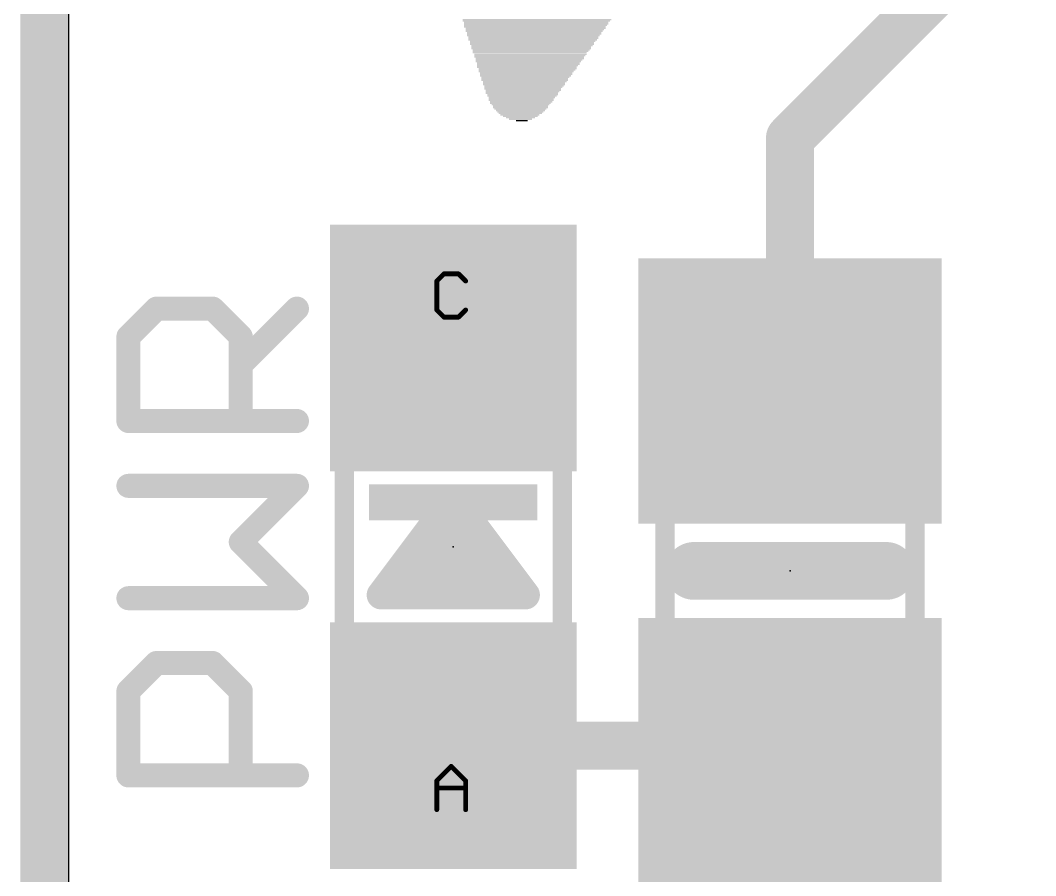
# Model space of a CAD drawing. Extents: x -21.4 to 69.1, y -5.3 to 64.3.
# Drawn here: x -0.25 to 5.11, y 34.2 to 38.72 of the extents above; entities that cross this region are included whole.
import ezdxf

# ---------------------------------------------------------------- set-up
doc = ezdxf.new("R2010")
doc.units = 0
for name, color, linetype in [('1', 12, 'CONTINUOUS'), ('16', 132, 'CONTINUOUS'), ('20', 53, 'CONTINUOUS'), ('21', 40, 'CONTINUOUS'), ('23', 53, 'CONTINUOUS'), ('29', 253, 'CONTINUOUS'), ('51', 253, 'CONTINUOUS')]:
    doc.layers.add(name, color=color, linetype=linetype)

# ---------------------------------------------------------------- blocks, each defined once
blk = doc.blocks.new('RECT')
blk.add_solid([(-0.5, -0.5), (0.5, -0.5), (-0.5, 0.5), (0.5, 0.5)])

msp = doc.modelspace()

# ---------------------------------------------------------------- linework, layer by layer
at = {"layer": '1', "const_width": 0.254}
for points in [[(-0.127, 53.467), (-0.127, -0.762)], [(3.81, 38.1), (5.461, 39.751)], [(3.81, 36.764), (3.81, 38.1)], [(2.032, 34.891), (3.81, 34.891)], [(3.81, 34.891), (3.81, 34.864)]]:
    msp.add_lwpolyline(points, dxfattribs=at)
at = {"layer": '1', "const_width": 0.127}
for points in [[(3.8735, 38.1, 1), (3.7465, 38.1)], [(3.7651, 38.1449, 1), (3.8549, 38.0551)], [(3.7465, 36.764, 1), (3.8735, 36.764)], [(2.032, 34.9545, 1), (2.032, 34.8275)], [(3.8735, 34.891, 1), (3.7465, 34.891)], [(3.81, 34.8275, 1), (3.81, 34.9545)], [(3.7465, 34.864, 1), (3.8735, 34.864)]]:
    msp.add_lwpolyline(points, format="xyb", dxfattribs=at)
at = {"layer": '16', "const_width": 0.254}
msp.add_lwpolyline([(-0.127, 53.467), (-0.127, -0.762)], dxfattribs=at)
at = {"layer": '20'}
msp.add_line((0, 46.228), (0, 0), dxfattribs=at)
at = {"layer": '21'}
for points, const_width in [([(0.3167, 37.0504), (0.465, 37.1987)], 0.127), ([(0.465, 37.1987), (0.7616, 37.1987)], 0.127), ([(0.7616, 37.1987), (0.9099, 37.0504)], 0.127), ([(0.9099, 36.9021), (1.2065, 37.1987)], 0.127), ([(0.3167, 36.6055), (0.3167, 37.0504)], 0.127), ([(0.9099, 37.0504), (0.9099, 36.6055)], 0.127), ([(1.2065, 36.6055), (0.3167, 36.6055)], 0.127), ([(1.2065, 36.2632), (0.3167, 36.2632)], 0.127), ([(0.9099, 35.9666), (1.2065, 36.2632)], 0.127), ([(2.032, 36.195), (1.651, 35.687)], 0.1524), ([(2.413, 35.687), (2.032, 36.195)], 0.1524), ([(1.9748, 36.1188), (2.0892, 36.1188)], 0.1524), ([(1.2065, 35.67), (0.9099, 35.9666)], 0.127), ([(1.8606, 35.9664), (2.2035, 35.9664)], 0.1524), ([(3.302, 35.814), (4.318, 35.814)], 0.3048), ([(1.7463, 35.814), (2.3178, 35.814)], 0.1524), ([(1.651, 35.687), (2.413, 35.687)], 0.1524), ([(0.3167, 35.67), (1.2065, 35.67)], 0.127), ([(0.3167, 35.1794), (0.465, 35.3277)], 0.127), ([(0.465, 35.3277), (0.7616, 35.3277)], 0.127), ([(0.7616, 35.3277), (0.9099, 35.1794)], 0.127), ([(0.3167, 34.7345), (0.3167, 35.1794)], 0.127), ([(0.9099, 35.1794), (0.9099, 34.7345)], 0.127), ([(1.2065, 34.7345), (0.3167, 34.7345)], 0.127)]:
    msp.add_lwpolyline(points, dxfattribs=dict(at, const_width=const_width))
for points, const_width in [([(0.465, 37.2305, 1), (0.465, 37.167)], 0.0635), ([(0.4875, 37.1763, 1), (0.4426, 37.2212)], 0.0635), ([(0.7841, 37.2212, 1), (0.7392, 37.1763)], 0.0635), ([(0.7616, 37.167, 1), (0.7616, 37.2305)], 0.0635), ([(1.229, 37.1763, 1), (1.184, 37.2212)], 0.0635), ([(0.3485, 37.0504, 1), (0.285, 37.0504)], 0.0635), ([(0.2943, 37.0729, 1), (0.3392, 37.028)], 0.0635), ([(0.9417, 37.0504, 1), (0.8782, 37.0504)], 0.0635), ([(0.8875, 37.028, 1), (0.9324, 37.0729)], 0.0635), ([(0.8875, 36.9246, 1), (0.9324, 36.8797)], 0.0635), ([(0.3167, 36.6373, 1), (0.3167, 36.5738)], 0.0635), ([(1.2065, 36.5738, 1), (1.2065, 36.6373)], 0.0635), ([(0.285, 36.6055, 1), (0.3485, 36.6055)], 0.0635), ([(0.8782, 36.6055, 1), (0.9417, 36.6055)], 0.0635), ([(0.3167, 36.2949, 1), (0.3167, 36.2314)], 0.0635), ([(1.229, 36.2407, 1), (1.184, 36.2856)], 0.0635), ([(1.2065, 36.2314, 1), (1.2065, 36.2949)], 0.0635), ([(2.0625, 36.2179, 1), (2.0015, 36.1721)], 0.0762), ([(2.0625, 36.1721, 1), (2.0015, 36.2179)], 0.0762), ([(1.9748, 36.1569, 1), (1.9748, 36.0807)], 0.0762), ([(2.0892, 36.0807, 1), (2.0892, 36.1569)], 0.0762), ([(0.9324, 35.9891, 1), (0.8875, 35.9442)], 0.0635), ([(1.8606, 36.0045, 1), (1.8606, 35.9283)], 0.0762), ([(2.2035, 35.9283, 1), (2.2035, 36.0045)], 0.0762), ([(0.8875, 35.9891, 1), (0.9324, 35.9442)], 0.0635), ([(3.302, 35.8902, 1), (3.302, 35.7378)], 0.1524), ([(4.318, 35.7378, 1), (4.318, 35.8902)], 0.1524), ([(1.7463, 35.8521, 1), (1.7463, 35.7759)], 0.0762), ([(2.3178, 35.7759, 1), (2.3178, 35.8521)], 0.0762), ([(1.651, 35.7251, 1), (1.651, 35.6489)], 0.0762), ([(2.413, 35.6489, 1), (2.413, 35.7251)], 0.0762), ([(0.3167, 35.7018, 1), (0.3167, 35.6383)], 0.0635), ([(1.184, 35.6476, 1), (1.229, 35.6925)], 0.0635), ([(1.2065, 35.6383, 1), (1.2065, 35.7018)], 0.0635), ([(1.6205, 35.7099, 1), (1.6815, 35.6641)], 0.0762), ([(2.3825, 35.6641, 1), (2.4435, 35.7099)], 0.0762), ([(0.465, 35.3594, 1), (0.465, 35.2959)], 0.0635), ([(0.4875, 35.3052, 1), (0.4426, 35.3501)], 0.0635), ([(0.7841, 35.3501, 1), (0.7392, 35.3052)], 0.0635), ([(0.7616, 35.2959, 1), (0.7616, 35.3594)], 0.0635), ([(0.3485, 35.1794, 1), (0.285, 35.1794)], 0.0635), ([(0.2943, 35.2018, 1), (0.3392, 35.1569)], 0.0635), ([(0.9417, 35.1794, 1), (0.8782, 35.1794)], 0.0635), ([(0.8875, 35.1569, 1), (0.9324, 35.2018)], 0.0635), ([(0.3167, 34.7663, 1), (0.3167, 34.7028)], 0.0635), ([(1.2065, 34.7028, 1), (1.2065, 34.7663)], 0.0635), ([(0.285, 34.7345, 1), (0.3485, 34.7345)], 0.0635), ([(0.8782, 34.7345, 1), (0.9417, 34.7345)], 0.0635)]:
    msp.add_lwpolyline(points, format="xyb", dxfattribs=dict(at, const_width=const_width))
at = {"layer": '23'}
for p in [(2.032, 35.941), (3.81, 35.814)]:
    msp.add_point(p, dxfattribs=at)
at = {"layer": '51'}
msp.add_line((0, 53.34), (0, 0), dxfattribs=at)
for points, const_width in [([(1.9828, 37.3825), (1.9447, 37.3444)], 0.0254), ([(2.0591, 37.3825), (1.9828, 37.3825)], 0.0254), ([(2.0972, 37.3444), (2.0591, 37.3825)], 0.0254), ([(1.9447, 37.3444), (1.9447, 37.1918)], 0.0254), ([(1.9447, 37.1918), (1.9828, 37.1537)], 0.0254), ([(2.0591, 37.1537), (2.0972, 37.1918)], 0.0254), ([(1.9828, 37.1537), (2.0591, 37.1537)], 0.0254), ([(1.457, 35.441), (1.457, 36.866)], 0.1016), ([(2.607, 36.466), (2.607, 35.416)], 0.1016), ([(3.15, 35.433), (3.15, 36.195)], 0.1016), ([(4.47, 35.458), (4.47, 36.195)], 0.1016), ([(1.9447, 34.7062), (2.021, 34.7825)], 0.0254), ([(2.021, 34.7825), (2.0972, 34.7062)], 0.0254), ([(1.9447, 34.5537), (1.9447, 34.7062)], 0.0254), ([(2.0972, 34.7062), (2.0972, 34.5537)], 0.0254), ([(1.9447, 34.6681), (2.0972, 34.6681)], 0.0254)]:
    msp.add_lwpolyline(points, dxfattribs=dict(at, const_width=const_width))
for points, const_width in [([(1.9828, 37.3888, 1), (1.9828, 37.3761)], 0.0127), ([(1.9873, 37.378, 1), (1.9783, 37.387)], 0.0127), ([(2.0636, 37.387, 1), (2.0546, 37.378)], 0.0127), ([(2.0591, 37.3761, 1), (2.0591, 37.3888)], 0.0127), ([(1.9511, 37.3444, 1), (1.9384, 37.3444)], 0.0127), ([(1.9402, 37.3489, 1), (1.9492, 37.3399)], 0.0127), ([(2.0927, 37.3399, 1), (2.1017, 37.3489)], 0.0127), ([(1.9492, 37.1963, 1), (1.9402, 37.1873)], 0.0127), ([(2.1017, 37.1873, 1), (2.0927, 37.1963)], 0.0127), ([(1.9384, 37.1918, 1), (1.9511, 37.1918)], 0.0127), ([(1.9828, 37.16, 1), (1.9828, 37.1474)], 0.0127), ([(1.9783, 37.1492, 1), (1.9873, 37.1582)], 0.0127), ([(2.0546, 37.1582, 1), (2.0636, 37.1492)], 0.0127), ([(2.0591, 37.1474, 1), (2.0591, 37.16)], 0.0127), ([(1.4824, 36.866, 1), (1.4316, 36.866)], 0.0508), ([(1.582, 36.688, 1), (1.582, 36.894, 1), (1.582, 36.688)], 0.0762), ([(1.682, 36.866, 0.8571), (2.382, 36.866)], 0.1016), ([(1.7071, 36.8699, 1), (1.6569, 36.8621)], 0.0508), ([(2.4071, 36.8621, 1), (2.3569, 36.8699)], 0.0508), ([(2.6324, 36.466, 1), (2.5816, 36.466)], 0.0508), ([(3.1754, 36.195, 1), (3.1246, 36.195)], 0.0508), ([(4.4954, 36.195, 1), (4.4446, 36.195)], 0.0508), ([(1.4316, 35.441, 1), (1.4824, 35.441)], 0.0508), ([(2.5816, 35.416, 1), (2.6324, 35.416)], 0.0508), ([(3.1246, 35.433, 1), (3.1754, 35.433)], 0.0508), ([(4.4446, 35.458, 1), (4.4954, 35.458)], 0.0508), ([(2.382, 35.016, 0.8571), (1.682, 35.016)], 0.1016), ([(1.6569, 35.0199, 1), (1.7071, 35.0121)], 0.0508), ([(2.3569, 35.0121, 1), (2.4071, 35.0199)], 0.0508), ([(2.0255, 34.787, 1), (2.0165, 34.778)], 0.0127), ([(2.0255, 34.778, 1), (2.0165, 34.787)], 0.0127), ([(1.9511, 34.7062, 1), (1.9384, 34.7062)], 0.0127), ([(1.9402, 34.7107, 1), (1.9492, 34.7017)], 0.0127), ([(2.1036, 34.7062, 1), (2.0909, 34.7062)], 0.0127), ([(2.0927, 34.7017, 1), (2.1017, 34.7107)], 0.0127), ([(1.9447, 34.6744, 1), (1.9447, 34.6617)], 0.0127), ([(2.0972, 34.6617, 1), (2.0972, 34.6744)], 0.0127), ([(1.9384, 34.5537, 1), (1.9511, 34.5537)], 0.0127), ([(2.0909, 34.5537, 1), (2.1036, 34.5537)], 0.0127)]:
    msp.add_lwpolyline(points, format="xyb", dxfattribs=dict(at, const_width=const_width))

# ---------------------------------------------------------------- block references
at = {"layer": '1', "xscale": 1.2, "yscale": 1.2}
for p in [(2.032, 36.991), (2.032, 34.891)]:
    msp.add_blockref('RECT', p, dxfattribs=at)
at = {"layer": '1', "xscale": 1.3, "yscale": 1.5, "rotation": 90}
for p in [(3.81, 36.764), (3.81, 34.864)]:
    msp.add_blockref('RECT', p, dxfattribs=at)
at = {"layer": '21', "rotation": 180}
for p, xscale, yscale in [((2.474, 38.7248), 0.7849, 0.0076), ((2.4702, 38.7172), 0.7773, 0.0076), ((2.4701, 38.7096), 0.762, 0.0076), ((2.4701, 38.702), 0.762, 0.0076), ((2.4663, 38.6944), 0.7544, 0.0077), ((2.4625, 38.6867), 0.7468, 0.0076), ((2.4626, 38.6715), 0.7315, 0.0076), ((2.4588, 38.6639), 0.7239, 0.0076), ((2.4664, 38.6791), 0.7391, 0.0076), ((2.4587, 38.6563), 0.7086, 0.0077), ((2.4587, 38.6486), 0.7086, 0.0076), ((2.4549, 38.641), 0.701, 0.0076), ((2.4549, 38.6334), 0.6858, 0.0076), ((2.4549, 38.6258), 0.6858, 0.0076), ((2.4511, 38.6181), 0.6782, 0.0077), ((2.4511, 38.6105), 0.663, 0.0076), ((2.4472, 38.6029), 0.6553, 0.0076), ((2.4472, 38.5953), 0.6553, 0.0076), ((2.4472, 38.5877), 0.6401, 0.0076), ((2.4434, 38.58), 0.6325, 0.0077), ((2.4434, 38.5724), 0.6325, 0.0076), ((2.4435, 38.5648), 0.6172, 0.0076), ((2.4397, 38.5572), 0.6096, 0.0076), ((2.4359, 38.5496), 0.6019, 0.0076), ((2.4397, 38.5419), 0.5943, 0.0077), ((2.4359, 38.5343), 0.5867, 0.0076), ((2.4321, 38.5267), 0.5791, 0.0076), ((2.4359, 38.5191), 0.5715, 0.0076), ((2.4321, 38.5115), 0.5639, 0.0076), ((2.4283, 38.5038), 0.5563, 0.0077), ((2.4282, 38.4962), 0.541, 0.0076), ((2.4282, 38.4886), 0.541, 0.0076), ((2.4244, 38.481), 0.5334, 0.0076), ((2.4206, 38.4734), 0.5258, 0.0076), ((2.4244, 38.4657), 0.5182, 0.0077), ((2.4206, 38.4581), 0.5106, 0.0076), ((2.4168, 38.4505), 0.503, 0.0076), ((2.4168, 38.4429), 0.4876, 0.0076), ((2.4168, 38.4353), 0.4876, 0.0076), ((2.413, 38.4276), 0.48, 0.0077), ((2.413, 38.42), 0.4648, 0.0076), ((2.4092, 38.4124), 0.4572, 0.0076), ((2.4092, 38.4048), 0.4572, 0.0076), ((2.4092, 38.3972), 0.442, 0.0076), ((2.4054, 38.3895), 0.4343, 0.0077), ((2.4054, 38.3819), 0.4343, 0.0076), ((2.4054, 38.3743), 0.4191, 0.0076), ((2.4016, 38.3667), 0.4115, 0.0076), ((2.3978, 38.3591), 0.4039, 0.0076), ((2.3939, 38.3362), 0.381, 0.0076), ((2.4016, 38.3514), 0.3963, 0.0077), ((2.3978, 38.3438), 0.3887, 0.0076), ((2.3978, 38.3286), 0.3733, 0.0076), ((2.394, 38.321), 0.3657, 0.0076), ((2.394, 38.3133), 0.3505, 0.0077), ((2.3902, 38.3057), 0.3429, 0.0076), ((2.3902, 38.2981), 0.3429, 0.0076), ((2.3863, 38.2829), 0.32, 0.0076), ((2.3902, 38.2905), 0.3277, 0.0076), ((2.3863, 38.2752), 0.3048, 0.0077), ((2.3863, 38.2676), 0.2896, 0.0076), ((2.3863, 38.26), 0.2896, 0.0076), ((2.3864, 38.2524), 0.2743, 0.0076), ((2.3864, 38.2448), 0.2591, 0.0076), ((2.3863, 38.2371), 0.2438, 0.0077), ((2.3863, 38.2295), 0.2286, 0.0076), ((2.3825, 38.2219), 0.2058, 0.0076), ((2.3864, 38.2143), 0.1829, 0.0076), ((2.3863, 38.2067), 0.1524, 0.0076), ((2.3864, 38.199), 0.1219, 0.0077), ((2.394, 38.1914), 0.0609, 0.0076)]:
    msp.add_blockref('RECT', p, dxfattribs=dict(at, xscale=xscale, yscale=yscale))
at = {"layer": '21', "xscale": 0.889, "yscale": 0.1905}
msp.add_blockref('RECT', (2.032, 36.1767), dxfattribs=at)
at = {"layer": '29', "xscale": 1.3016, "yscale": 1.3016}
for p in [(2.032, 36.991), (2.032, 34.891)]:
    msp.add_blockref('RECT', p, dxfattribs=at)
at = {"layer": '29', "xscale": 1.4016, "yscale": 1.6016, "rotation": 90}
for p in [(3.81, 36.764), (3.81, 34.864)]:
    msp.add_blockref('RECT', p, dxfattribs=at)
at = {"layer": '51'}
for p, xscale, yscale in [((1.5695, 36.9035), 0.325, 0.075), ((2.4945, 36.691), 0.325, 0.5), ((1.582, 36.572), 0.3, 0.262), ((1.782, 36.566), 0.15, 0.25), ((2.282, 36.566), 0.15, 0.25), ((2.032, 36.5285), 0.4, 0.175), ((1.5695, 35.191), 0.325, 0.5), ((1.782, 35.316), 0.15, 0.25), ((2.032, 35.3535), 0.4, 0.175), ((2.282, 35.316), 0.15, 0.25), ((2.4945, 35.191), 0.325, 0.5)]:
    msp.add_blockref('RECT', p, dxfattribs=dict(at, xscale=xscale, yscale=yscale))
at = {"layer": '51', "xscale": 0.7501, "yscale": 1.4501, "rotation": 90}
for p in [(3.8089, 36.5447), (3.8089, 35.0969)]:
    msp.add_blockref('RECT', p, dxfattribs=at)

doc.saveas('drawing.dxf')
